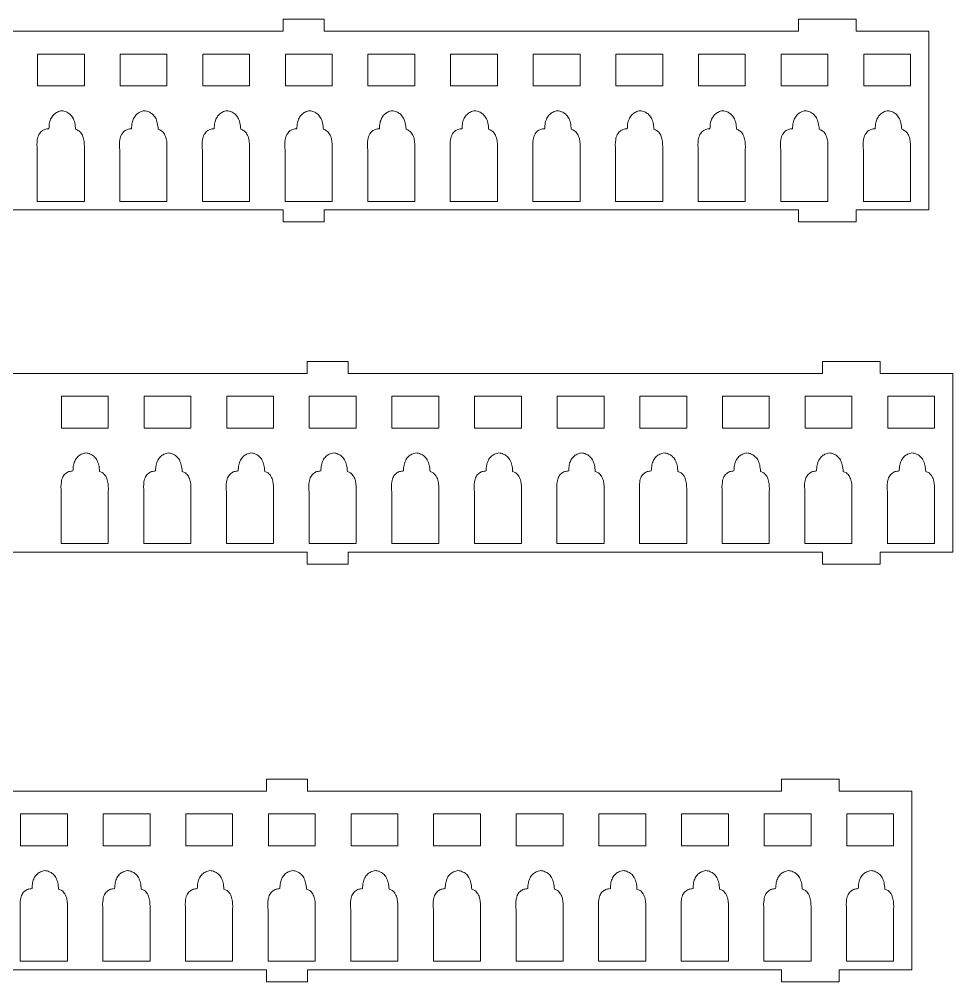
# Model space of a CAD drawing. Header units: millimetres. Extents: x -566 to 8079, y -1523 to 3979.
# Drawn here: x 7499.2 to 7734.2, y -1241.3 to -999.1 of the extents above; entities that cross this region are included whole.
import ezdxf
from ezdxf.lldxf.tags import DXFTag

# ---------------------------------------------------------------- set-up
doc = ezdxf.new("R2010")
doc.units = ezdxf.units.MM
tags = doc.linetypes.add('CENTER', pattern=[10.16, 6.35, -1.27, 1.27, -1.27]).pattern_tags.tags
tags[10:11] = [DXFTag(74, 4), DXFTag(75, 0), DXFTag(340, '0'), DXFTag(46, 1.0), DXFTag(50, 0.0), DXFTag(44, 0.0), DXFTag(45, 0.0)]
tags[8:9] = [DXFTag(74, 4), DXFTag(75, 0), DXFTag(340, '0'), DXFTag(46, 1.0), DXFTag(50, 0.0), DXFTag(44, 0.0), DXFTag(45, 0.0)]
tags[6:7] = [DXFTag(74, 4), DXFTag(75, 0), DXFTag(340, '0'), DXFTag(46, 1.0), DXFTag(50, 0.0), DXFTag(44, 0.0), DXFTag(45, 0.0)]
tags[4:5] = [DXFTag(74, 4), DXFTag(75, 0), DXFTag(340, '0'), DXFTag(46, 1.0), DXFTag(50, 0.0), DXFTag(44, 0.0), DXFTag(45, 0.0)]

# ---------------------------------------------------------------- blocks, each defined once
blk = doc.blocks.new('DWG10')
at = {"color": 7, "linetype": 'Continuous', "lineweight": 15}
for p, q in [((1487.34, 326.44), (1487.34, 323.44)), ((1487.34, 326.44), (1497.66, 326.44)), ((1497.66, 326.44), (1497.66, 323.44)), ((1617.03, 326.44), (1617.03, 323.44)), ((1617.03, 326.44), (1631.53, 326.44)), ((1631.53, 326.44), (1631.53, 323.44)), ((1352.63, 323.44), (1487.34, 323.44)), ((1497.66, 323.44), (1617.03, 323.44)), ((1631.53, 323.44), (1649.84, 323.44)), ((1649.84, 323.44), (1649.84, 278.44)), ((1425.46, 317.66), (1425.46, 309.66)), ((1437.26, 317.66), (1425.46, 317.66)), ((1437.26, 309.66), (1437.26, 317.66)), ((1458.06, 317.66), (1446.26, 317.66)), ((1446.26, 317.66), (1446.26, 309.66)), ((1458.06, 309.66), (1458.06, 317.66)), ((1467.06, 317.66), (1467.06, 309.66)), ((1478.86, 317.66), (1467.06, 317.66)), ((1478.86, 309.66), (1478.86, 317.66)), ((1487.86, 317.66), (1487.86, 309.66)), ((1499.66, 317.66), (1487.86, 317.66)), ((1499.66, 309.66), (1499.66, 317.66)), ((1520.46, 317.66), (1508.66, 317.66)), ((1508.66, 317.66), (1508.66, 309.66)), ((1520.46, 309.66), (1520.46, 317.66)), ((1529.46, 317.66), (1529.46, 309.66)), ((1541.26, 317.66), (1529.46, 317.66)), ((1541.26, 309.66), (1541.26, 317.66)), ((1550.26, 317.66), (1550.26, 309.66)), ((1562.06, 317.66), (1550.26, 317.66)), ((1562.06, 309.66), (1562.06, 317.66)), ((1571.06, 317.66), (1571.06, 309.66)), ((1582.86, 317.66), (1571.06, 317.66)), ((1582.86, 309.66), (1582.86, 317.66)), ((1591.86, 317.66), (1591.86, 309.66)), ((1603.66, 317.66), (1591.86, 317.66)), ((1603.66, 309.66), (1603.66, 317.66)), ((1612.66, 317.66), (1612.66, 309.66)), ((1624.46, 317.66), (1612.66, 317.66)), ((1624.46, 309.66), (1624.46, 317.66)), ((1633.46, 317.66), (1633.46, 309.66)), ((1645.26, 317.66), (1633.46, 317.66)), ((1645.26, 309.66), (1645.26, 317.66)), ((1425.46, 309.66), (1437.26, 309.66)), ((1446.26, 309.66), (1458.06, 309.66)), ((1467.06, 309.66), (1478.86, 309.66)), ((1487.86, 309.66), (1499.66, 309.66)), ((1508.66, 309.66), (1520.46, 309.66)), ((1529.46, 309.66), (1541.26, 309.66)), ((1550.26, 309.66), (1562.06, 309.66)), ((1571.06, 309.66), (1582.86, 309.66)), ((1591.86, 309.66), (1603.66, 309.66)), ((1612.66, 309.66), (1624.46, 309.66)), ((1633.46, 309.66), (1645.26, 309.66)), ((1425.39, 293.52), (1425.39, 280.6)), ((1437.26, 280.6), (1437.26, 293.67)), ((1446.19, 293.52), (1446.19, 280.6)), ((1458.06, 280.6), (1458.06, 293.67)), ((1466.99, 293.52), (1466.99, 280.6)), ((1478.86, 280.6), (1478.86, 293.67)), ((1487.79, 293.52), (1487.79, 280.6)), ((1499.66, 280.6), (1499.66, 293.67)), ((1508.59, 293.52), (1508.59, 280.6)), ((1520.46, 280.6), (1520.46, 293.67)), ((1529.39, 293.52), (1529.39, 280.6)), ((1541.26, 280.6), (1541.26, 293.67)), ((1550.19, 293.52), (1550.19, 280.6)), ((1562.06, 280.6), (1562.06, 293.67)), ((1570.99, 293.52), (1570.99, 280.6)), ((1582.86, 280.6), (1582.86, 293.67)), ((1591.79, 293.52), (1591.79, 280.6)), ((1603.66, 280.6), (1603.66, 293.67)), ((1612.59, 293.52), (1612.59, 280.6)), ((1624.46, 280.6), (1624.46, 293.67)), ((1633.39, 293.52), (1633.39, 280.6)), ((1645.26, 280.6), (1645.26, 293.67)), ((1425.39, 280.6), (1437.26, 280.6)), ((1446.19, 280.6), (1458.06, 280.6)), ((1466.99, 280.6), (1478.86, 280.6)), ((1487.79, 280.6), (1499.66, 280.6)), ((1508.59, 280.6), (1520.46, 280.6)), ((1529.39, 280.6), (1541.26, 280.6)), ((1550.19, 280.6), (1562.06, 280.6)), ((1570.99, 280.6), (1582.86, 280.6)), ((1591.79, 280.6), (1603.66, 280.6)), ((1612.59, 280.6), (1624.46, 280.6)), ((1633.39, 280.6), (1645.26, 280.6)), ((1352.63, 278.44), (1487.34, 278.44)), ((1487.34, 278.44), (1487.34, 275.44)), ((1497.66, 278.44), (1617.03, 278.44)), ((1497.66, 278.44), (1497.66, 275.44)), ((1617.03, 278.44), (1617.03, 275.44)), ((1631.53, 278.44), (1649.84, 278.44)), ((1631.53, 278.44), (1631.53, 275.44)), ((1497.66, 275.44), (1487.34, 275.44)), ((1631.53, 275.44), (1617.03, 275.44)), ((1493.39, 240.33), (1493.39, 237.33)), ((1493.39, 240.33), (1503.7, 240.33)), ((1503.7, 240.33), (1503.7, 237.33)), ((1623.07, 240.33), (1623.07, 237.33)), ((1623.07, 240.33), (1637.57, 240.33)), ((1637.57, 240.33), (1637.57, 237.33)), ((1358.67, 237.33), (1493.39, 237.33)), ((1503.7, 237.33), (1623.07, 237.33)), ((1637.57, 237.33), (1655.88, 237.33)), ((1655.88, 237.33), (1655.88, 192.33)), ((1431.5, 231.55), (1431.5, 223.55)), ((1443.3, 231.55), (1431.5, 231.55)), ((1443.3, 223.55), (1443.3, 231.55)), ((1464.1, 231.55), (1452.3, 231.55)), ((1452.3, 231.55), (1452.3, 223.55)), ((1464.1, 223.55), (1464.1, 231.55)), ((1473.1, 231.55), (1473.1, 223.55)), ((1484.9, 231.55), (1473.1, 231.55)), ((1484.9, 223.55), (1484.9, 231.55)), ((1493.9, 231.55), (1493.9, 223.55)), ((1505.7, 231.55), (1493.9, 231.55)), ((1505.7, 223.55), (1505.7, 231.55)), ((1526.5, 231.55), (1514.7, 231.55)), ((1514.7, 231.55), (1514.7, 223.55)), ((1526.5, 223.55), (1526.5, 231.55)), ((1535.5, 231.55), (1535.5, 223.55)), ((1547.3, 231.55), (1535.5, 231.55)), ((1547.3, 223.55), (1547.3, 231.55)), ((1556.3, 231.55), (1556.3, 223.55)), ((1568.1, 231.55), (1556.3, 231.55)), ((1568.1, 223.55), (1568.1, 231.55)), ((1577.1, 231.55), (1577.1, 223.55)), ((1588.9, 231.55), (1577.1, 231.55)), ((1588.9, 223.55), (1588.9, 231.55)), ((1597.9, 231.55), (1597.9, 223.55)), ((1609.7, 231.55), (1597.9, 231.55)), ((1609.7, 223.55), (1609.7, 231.55)), ((1618.7, 231.55), (1618.7, 223.55)), ((1630.5, 231.55), (1618.7, 231.55)), ((1630.5, 223.55), (1630.5, 231.55)), ((1639.5, 231.55), (1639.5, 223.55)), ((1651.3, 231.55), (1639.5, 231.55)), ((1651.3, 223.55), (1651.3, 231.55)), ((1431.5, 223.55), (1443.3, 223.55)), ((1452.3, 223.55), (1464.1, 223.55)), ((1473.1, 223.55), (1484.9, 223.55)), ((1493.9, 223.55), (1505.7, 223.55)), ((1514.7, 223.55), (1526.5, 223.55)), ((1535.5, 223.55), (1547.3, 223.55)), ((1556.3, 223.55), (1568.1, 223.55)), ((1577.1, 223.55), (1588.9, 223.55)), ((1597.9, 223.55), (1609.7, 223.55)), ((1618.7, 223.55), (1630.5, 223.55)), ((1639.5, 223.55), (1651.3, 223.55)), ((1431.44, 207.41), (1431.44, 194.49)), ((1443.3, 194.49), (1443.3, 207.57)), ((1452.24, 207.41), (1452.24, 194.49)), ((1464.1, 194.49), (1464.1, 207.57)), ((1473.04, 207.41), (1473.04, 194.49)), ((1484.9, 194.49), (1484.9, 207.57)), ((1493.84, 207.41), (1493.84, 194.49)), ((1505.7, 194.49), (1505.7, 207.57)), ((1514.64, 207.41), (1514.64, 194.49)), ((1526.5, 194.49), (1526.5, 207.57)), ((1535.44, 207.41), (1535.44, 194.49)), ((1547.3, 194.49), (1547.3, 207.57)), ((1556.24, 207.41), (1556.24, 194.49)), ((1568.1, 194.49), (1568.1, 207.57)), ((1577.04, 207.41), (1577.04, 194.49)), ((1588.9, 194.49), (1588.9, 207.57)), ((1597.84, 207.41), (1597.84, 194.49)), ((1609.7, 194.49), (1609.7, 207.57)), ((1618.64, 207.41), (1618.64, 194.49)), ((1630.5, 194.49), (1630.5, 207.57)), ((1639.44, 207.41), (1639.44, 194.49)), ((1651.3, 194.49), (1651.3, 207.57)), ((1431.44, 194.49), (1443.3, 194.49)), ((1452.24, 194.49), (1464.1, 194.49)), ((1473.04, 194.49), (1484.9, 194.49)), ((1493.84, 194.49), (1505.7, 194.49)), ((1514.64, 194.49), (1526.5, 194.49)), ((1535.44, 194.49), (1547.3, 194.49)), ((1556.24, 194.49), (1568.1, 194.49)), ((1577.04, 194.49), (1588.9, 194.49)), ((1597.84, 194.49), (1609.7, 194.49)), ((1618.64, 194.49), (1630.5, 194.49)), ((1639.44, 194.49), (1651.3, 194.49)), ((1358.67, 192.33), (1493.39, 192.33)), ((1493.39, 192.33), (1493.39, 189.33)), ((1503.7, 192.33), (1623.07, 192.33)), ((1503.7, 192.33), (1503.7, 189.33)), ((1623.07, 192.33), (1623.07, 189.33)), ((1637.57, 192.33), (1655.88, 192.33)), ((1637.57, 192.33), (1637.57, 189.33)), ((1503.7, 189.33), (1493.39, 189.33)), ((1637.57, 189.33), (1623.07, 189.33)), ((1483.08, 135.23), (1483.08, 132.23)), ((1483.08, 135.23), (1493.4, 135.23)), ((1493.4, 135.23), (1493.4, 132.23)), ((1612.77, 135.23), (1612.77, 132.23)), ((1612.77, 135.23), (1627.27, 135.23)), ((1627.27, 135.23), (1627.27, 132.23)), ((1348.37, 132.23), (1483.08, 132.23)), ((1493.4, 132.23), (1612.77, 132.23)), ((1627.27, 132.23), (1645.58, 132.23)), ((1645.58, 132.23), (1645.58, 87.23)), ((1421.2, 126.45), (1421.2, 118.45)), ((1433, 126.45), (1421.2, 126.45)), ((1433, 118.45), (1433, 126.45)), ((1453.8, 126.45), (1442, 126.45)), ((1442, 126.45), (1442, 118.45)), ((1453.8, 118.45), (1453.8, 126.45)), ((1462.8, 126.45), (1462.8, 118.45)), ((1474.6, 126.45), (1462.8, 126.45)), ((1474.6, 118.45), (1474.6, 126.45)), ((1483.6, 126.45), (1483.6, 118.45)), ((1495.4, 126.45), (1483.6, 126.45)), ((1495.4, 118.45), (1495.4, 126.45)), ((1516.2, 126.45), (1504.4, 126.45)), ((1504.4, 126.45), (1504.4, 118.45)), ((1516.2, 118.45), (1516.2, 126.45)), ((1525.2, 126.45), (1525.2, 118.45)), ((1537, 126.45), (1525.2, 126.45)), ((1537, 118.45), (1537, 126.45)), ((1546, 126.45), (1546, 118.45)), ((1557.8, 126.45), (1546, 126.45)), ((1557.8, 118.45), (1557.8, 126.45)), ((1566.8, 126.45), (1566.8, 118.45)), ((1578.6, 126.45), (1566.8, 126.45)), ((1578.6, 118.45), (1578.6, 126.45)), ((1587.6, 126.45), (1587.6, 118.45)), ((1599.4, 126.45), (1587.6, 126.45)), ((1599.4, 118.45), (1599.4, 126.45)), ((1608.4, 126.45), (1608.4, 118.45)), ((1620.2, 126.45), (1608.4, 126.45)), ((1620.2, 118.45), (1620.2, 126.45)), ((1629.2, 126.45), (1629.2, 118.45)), ((1641, 126.45), (1629.2, 126.45)), ((1641, 118.45), (1641, 126.45)), ((1421.2, 118.45), (1433, 118.45)), ((1442, 118.45), (1453.8, 118.45)), ((1462.8, 118.45), (1474.6, 118.45)), ((1483.6, 118.45), (1495.4, 118.45)), ((1504.4, 118.45), (1516.2, 118.45)), ((1525.2, 118.45), (1537, 118.45)), ((1546, 118.45), (1557.8, 118.45)), ((1566.8, 118.45), (1578.6, 118.45)), ((1587.6, 118.45), (1599.4, 118.45)), ((1608.4, 118.45), (1620.2, 118.45)), ((1629.2, 118.45), (1641, 118.45)), ((1421.13, 102.31), (1421.13, 89.39)), ((1433, 89.39), (1433, 102.47)), ((1441.93, 102.31), (1441.93, 89.39)), ((1453.8, 89.39), (1453.8, 102.47)), ((1462.73, 102.31), (1462.73, 89.39)), ((1474.6, 89.39), (1474.6, 102.47)), ((1483.53, 102.31), (1483.53, 89.39)), ((1495.4, 89.39), (1495.4, 102.47)), ((1504.33, 102.31), (1504.33, 89.39)), ((1516.2, 89.39), (1516.2, 102.47)), ((1525.13, 102.31), (1525.13, 89.39)), ((1537, 89.39), (1537, 102.47)), ((1545.93, 102.31), (1545.93, 89.39)), ((1557.8, 89.39), (1557.8, 102.47)), ((1566.73, 102.31), (1566.73, 89.39)), ((1578.6, 89.39), (1578.6, 102.47)), ((1587.53, 102.31), (1587.53, 89.39)), ((1599.4, 89.39), (1599.4, 102.47)), ((1608.33, 102.31), (1608.33, 89.39)), ((1620.2, 89.39), (1620.2, 102.47)), ((1629.13, 102.31), (1629.13, 89.39)), ((1641, 89.39), (1641, 102.47)), ((1348.37, 87.23), (1483.08, 87.23)), ((1421.13, 89.39), (1433, 89.39)), ((1441.93, 89.39), (1453.8, 89.39)), ((1462.73, 89.39), (1474.6, 89.39)), ((1483.08, 87.23), (1483.08, 84.23)), ((1483.53, 89.39), (1495.4, 89.39)), ((1493.4, 87.23), (1612.77, 87.23)), ((1493.4, 87.23), (1493.4, 84.23)), ((1504.33, 89.39), (1516.2, 89.39)), ((1525.13, 89.39), (1537, 89.39)), ((1545.93, 89.39), (1557.8, 89.39)), ((1566.73, 89.39), (1578.6, 89.39)), ((1587.53, 89.39), (1599.4, 89.39)), ((1608.33, 89.39), (1620.2, 89.39)), ((1612.77, 87.23), (1612.77, 84.23)), ((1627.27, 87.23), (1645.58, 87.23)), ((1627.27, 87.23), (1627.27, 84.23)), ((1629.13, 89.39), (1641, 89.39)), ((1493.4, 84.23), (1483.08, 84.23)), ((1627.27, 84.23), (1612.77, 84.23))]:
    blk.add_line(p, q, dxfattribs=at)
for points, knots in [([(1431.56, 303.43), (1431.19, 303.34), (1430.47, 303.15), (1429.54, 302.5), (1428.84, 301.56), (1428.42, 300.31), (1428.38, 299.39), (1428.35, 298.89)], [0, 0, 0, 0, 0.188338, 0.360624, 0.548238, 0.756253, 1, 1, 1, 1]), ([(1435.04, 298.75), (1435, 299.3), (1434.92, 300.3), (1434.43, 301.64), (1433.65, 302.61), (1432.66, 303.21), (1431.94, 303.36), (1431.56, 303.43)], [0, 0, 0, 0, 0.253755, 0.467296, 0.657576, 0.821168, 1, 1, 1, 1]), ([(1452.36, 303.43), (1451.99, 303.34), (1451.27, 303.15), (1450.34, 302.5), (1449.64, 301.56), (1449.22, 300.31), (1449.18, 299.39), (1449.15, 298.89)], [0, 0, 0, 0, 0.188336, 0.360622, 0.548237, 0.756253, 1, 1, 1, 1]), ([(1455.84, 298.75), (1455.8, 299.3), (1455.72, 300.3), (1455.23, 301.64), (1454.45, 302.61), (1453.46, 303.21), (1452.74, 303.36), (1452.36, 303.43)], [0, 0, 0, 0, 0.253755, 0.467295, 0.657576, 0.821166, 1, 1, 1, 1]), ([(1473.16, 303.43), (1472.79, 303.34), (1472.07, 303.15), (1471.14, 302.5), (1470.44, 301.56), (1470.02, 300.31), (1469.98, 299.39), (1469.95, 298.89)], [0, 0, 0, 0, 0.188336, 0.360622, 0.548237, 0.756253, 1, 1, 1, 1]), ([(1476.64, 298.75), (1476.6, 299.3), (1476.52, 300.3), (1476.03, 301.64), (1475.25, 302.61), (1474.26, 303.21), (1473.54, 303.36), (1473.16, 303.43)], [0, 0, 0, 0, 0.253754, 0.467294, 0.657574, 0.821166, 1, 1, 1, 1]), ([(1493.96, 303.43), (1493.59, 303.34), (1492.87, 303.15), (1491.94, 302.5), (1491.24, 301.56), (1490.82, 300.31), (1490.78, 299.39), (1490.75, 298.89)], [0, 0, 0, 0, 0.188336, 0.360623, 0.548237, 0.756253, 1, 1, 1, 1]), ([(1497.44, 298.75), (1497.4, 299.3), (1497.32, 300.3), (1496.83, 301.64), (1496.05, 302.61), (1495.06, 303.21), (1494.34, 303.36), (1493.96, 303.43)], [0, 0, 0, 0, 0.253755, 0.467295, 0.657576, 0.821166, 1, 1, 1, 1]), ([(1514.76, 303.43), (1514.39, 303.34), (1513.67, 303.15), (1512.74, 302.5), (1512.04, 301.56), (1511.62, 300.31), (1511.58, 299.39), (1511.55, 298.89)], [0, 0, 0, 0, 0.188336, 0.360622, 0.548237, 0.756253, 1, 1, 1, 1]), ([(1518.24, 298.75), (1518.2, 299.3), (1518.12, 300.3), (1517.63, 301.64), (1516.85, 302.61), (1515.86, 303.21), (1515.14, 303.36), (1514.76, 303.43)], [0, 0, 0, 0, 0.253754, 0.467294, 0.657576, 0.821166, 1, 1, 1, 1]), ([(1535.56, 303.43), (1535.19, 303.34), (1534.47, 303.15), (1533.54, 302.5), (1532.84, 301.56), (1532.42, 300.31), (1532.38, 299.39), (1532.35, 298.89)], [0, 0, 0, 0, 0.188336, 0.360624, 0.548237, 0.756253, 1, 1, 1, 1]), ([(1539.04, 298.75), (1539, 299.3), (1538.92, 300.3), (1538.43, 301.64), (1537.65, 302.61), (1536.66, 303.21), (1535.94, 303.36), (1535.56, 303.43)], [0, 0, 0, 0, 0.253755, 0.467296, 0.657575, 0.821168, 1, 1, 1, 1]), ([(1556.36, 303.43), (1555.99, 303.34), (1555.27, 303.15), (1554.34, 302.5), (1553.64, 301.56), (1553.22, 300.31), (1553.18, 299.39), (1553.15, 298.89)], [0, 0, 0, 0, 0.188336, 0.360624, 0.548237, 0.756253, 1, 1, 1, 1]), ([(1559.84, 298.75), (1559.8, 299.3), (1559.72, 300.3), (1559.23, 301.64), (1558.45, 302.61), (1557.46, 303.21), (1556.74, 303.36), (1556.36, 303.43)], [0, 0, 0, 0, 0.253754, 0.4672948, 0.6575763, 0.8211683, 1, 1, 1, 1]), ([(1577.16, 303.43), (1576.79, 303.34), (1576.07, 303.15), (1575.14, 302.5), (1574.44, 301.56), (1574.02, 300.31), (1573.98, 299.39), (1573.95, 298.89)], [0, 0, 0, 0, 0.188336, 0.360624, 0.548237, 0.756253, 1, 1, 1, 1]), ([(1580.64, 298.75), (1580.6, 299.3), (1580.52, 300.3), (1580.03, 301.64), (1579.25, 302.61), (1578.26, 303.21), (1577.54, 303.36), (1577.16, 303.43)], [0, 0, 0, 0, 0.253754, 0.467295, 0.657576, 0.821164, 1, 1, 1, 1]), ([(1597.96, 303.43), (1597.59, 303.34), (1596.87, 303.15), (1595.94, 302.5), (1595.24, 301.56), (1594.82, 300.31), (1594.78, 299.39), (1594.75, 298.89)], [0, 0, 0, 0, 0.188336, 0.36062, 0.548237, 0.756252, 1, 1, 1, 1]), ([(1601.44, 298.75), (1601.4, 299.3), (1601.32, 300.3), (1600.83, 301.64), (1600.05, 302.61), (1599.06, 303.21), (1598.34, 303.36), (1597.96, 303.43)], [0, 0, 0, 0, 0.253754, 0.467295, 0.657576, 0.821164, 1, 1, 1, 1]), ([(1618.76, 303.43), (1618.39, 303.34), (1617.67, 303.15), (1616.74, 302.5), (1616.04, 301.56), (1615.62, 300.31), (1615.58, 299.39), (1615.55, 298.89)], [0, 0, 0, 0, 0.188336, 0.36062, 0.548237, 0.756252, 1, 1, 1, 1]), ([(1622.24, 298.75), (1622.2, 299.3), (1622.12, 300.3), (1621.63, 301.64), (1620.85, 302.61), (1619.86, 303.21), (1619.14, 303.36), (1618.76, 303.43)], [0, 0, 0, 0, 0.253754, 0.467294, 0.657572, 0.821164, 1, 1, 1, 1]), ([(1639.56, 303.43), (1639.19, 303.34), (1638.47, 303.15), (1637.54, 302.5), (1636.84, 301.56), (1636.42, 300.31), (1636.38, 299.39), (1636.35, 298.89)], [0, 0, 0, 0, 0.1883355, 0.3606232, 0.5482387, 0.7562534, 1, 1, 1, 1]), ([(1643.04, 298.75), (1643, 299.3), (1642.92, 300.3), (1642.43, 301.64), (1641.65, 302.61), (1640.66, 303.21), (1639.94, 303.36), (1639.56, 303.43)], [0, 0, 0, 0, 0.253755, 0.467296, 0.657575, 0.821168, 1, 1, 1, 1]), ([(1428.35, 298.89), (1428.01, 298.85), (1427.36, 298.78), (1426.43, 298.28), (1425.73, 297.38), (1425.25, 295.73), (1425.34, 294.4), (1425.39, 293.52)], [0, 0, 0, 0, 0.146796, 0.277883, 0.43724, 0.623408, 1, 1, 1, 1]), ([(1437.26, 293.67), (1437.27, 294.57), (1437.28, 295.9), (1436.7, 297.51), (1435.96, 298.4), (1435.32, 298.64), (1435.04, 298.75)], [0, 0, 0, 0, 0.4432219, 0.6614219, 0.8481909, 1, 1, 1, 1]), ([(1449.15, 298.89), (1448.81, 298.85), (1448.16, 298.78), (1447.23, 298.28), (1446.53, 297.38), (1446.05, 295.73), (1446.14, 294.4), (1446.19, 293.52)], [0, 0, 0, 0, 0.146796, 0.277885, 0.43724, 0.623408, 1, 1, 1, 1]), ([(1458.06, 293.67), (1458.07, 294.57), (1458.08, 295.9), (1457.5, 297.51), (1456.76, 298.4), (1456.12, 298.64), (1455.84, 298.75)], [0, 0, 0, 0, 0.443221, 0.66142, 0.848189, 1, 1, 1, 1]), ([(1469.95, 298.89), (1469.61, 298.85), (1468.96, 298.78), (1468.03, 298.28), (1467.33, 297.38), (1466.85, 295.73), (1466.94, 294.4), (1466.99, 293.52)], [0, 0, 0, 0, 0.146796, 0.277885, 0.43724, 0.623408, 1, 1, 1, 1]), ([(1478.86, 293.67), (1478.87, 294.57), (1478.88, 295.9), (1478.3, 297.51), (1477.56, 298.4), (1476.92, 298.64), (1476.64, 298.75)], [0, 0, 0, 0, 0.4432209, 0.6614204, 0.848189, 1, 1, 1, 1]), ([(1490.75, 298.89), (1490.41, 298.85), (1489.76, 298.78), (1488.83, 298.28), (1488.13, 297.38), (1487.65, 295.73), (1487.74, 294.4), (1487.79, 293.52)], [0, 0, 0, 0, 0.146794, 0.277883, 0.437239, 0.623408, 1, 1, 1, 1]), ([(1499.66, 293.67), (1499.67, 294.57), (1499.68, 295.9), (1499.1, 297.51), (1498.36, 298.4), (1497.72, 298.64), (1497.44, 298.75)], [0, 0, 0, 0, 0.443221, 0.66142, 0.848189, 1, 1, 1, 1]), ([(1511.55, 298.89), (1511.21, 298.85), (1510.56, 298.78), (1509.63, 298.28), (1508.93, 297.38), (1508.45, 295.73), (1508.54, 294.4), (1508.59, 293.52)], [0, 0, 0, 0, 0.146796, 0.277885, 0.43724, 0.623408, 1, 1, 1, 1]), ([(1520.46, 293.67), (1520.47, 294.57), (1520.48, 295.9), (1519.9, 297.51), (1519.16, 298.4), (1518.52, 298.64), (1518.24, 298.75)], [0, 0, 0, 0, 0.443221, 0.66142, 0.848189, 1, 1, 1, 1]), ([(1532.35, 298.89), (1532.01, 298.85), (1531.36, 298.78), (1530.43, 298.28), (1529.73, 297.38), (1529.25, 295.73), (1529.34, 294.4), (1529.39, 293.52)], [0, 0, 0, 0, 0.146796, 0.277885, 0.437241, 0.623409, 1, 1, 1, 1]), ([(1541.26, 293.67), (1541.27, 294.57), (1541.28, 295.9), (1540.7, 297.51), (1539.96, 298.4), (1539.32, 298.64), (1539.04, 298.75)], [0, 0, 0, 0, 0.4432218, 0.6614215, 0.8481888, 1, 1, 1, 1]), ([(1553.15, 298.89), (1552.81, 298.85), (1552.16, 298.78), (1551.23, 298.28), (1550.53, 297.38), (1550.05, 295.73), (1550.14, 294.4), (1550.19, 293.52)], [0, 0, 0, 0, 0.146796, 0.277885, 0.437241, 0.623409, 1, 1, 1, 1]), ([(1562.06, 293.67), (1562.07, 294.57), (1562.08, 295.9), (1561.5, 297.51), (1560.76, 298.4), (1560.12, 298.64), (1559.84, 298.75)], [0, 0, 0, 0, 0.4432218, 0.6614215, 0.8481888, 1, 1, 1, 1]), ([(1573.95, 298.89), (1573.61, 298.85), (1572.96, 298.78), (1572.03, 298.28), (1571.33, 297.38), (1570.85, 295.73), (1570.94, 294.4), (1570.99, 293.52)], [0, 0, 0, 0, 0.146796, 0.277885, 0.437241, 0.623409, 1, 1, 1, 1]), ([(1582.86, 293.67), (1582.87, 294.57), (1582.88, 295.9), (1582.3, 297.51), (1581.56, 298.4), (1580.92, 298.64), (1580.64, 298.75)], [0, 0, 0, 0, 0.443221, 0.661419, 0.848189, 1, 1, 1, 1]), ([(1594.75, 298.89), (1594.41, 298.85), (1593.76, 298.78), (1592.83, 298.28), (1592.13, 297.38), (1591.65, 295.73), (1591.74, 294.4), (1591.79, 293.52)], [0, 0, 0, 0, 0.146796, 0.277886, 0.437239, 0.623408, 1, 1, 1, 1]), ([(1603.66, 293.67), (1603.67, 294.57), (1603.68, 295.9), (1603.1, 297.51), (1602.36, 298.4), (1601.72, 298.64), (1601.44, 298.75)], [0, 0, 0, 0, 0.443221, 0.661419, 0.848189, 1, 1, 1, 1]), ([(1615.55, 298.89), (1615.21, 298.85), (1614.56, 298.78), (1613.63, 298.28), (1612.93, 297.38), (1612.45, 295.73), (1612.54, 294.4), (1612.59, 293.52)], [0, 0, 0, 0, 0.146796, 0.277886, 0.437239, 0.623408, 1, 1, 1, 1]), ([(1624.46, 293.67), (1624.47, 294.57), (1624.48, 295.9), (1623.9, 297.51), (1623.16, 298.4), (1622.52, 298.64), (1622.24, 298.75)], [0, 0, 0, 0, 0.44322, 0.661419, 0.848189, 1, 1, 1, 1]), ([(1636.35, 298.89), (1636.01, 298.85), (1635.36, 298.78), (1634.43, 298.28), (1633.73, 297.38), (1633.25, 295.73), (1633.34, 294.4), (1633.39, 293.52)], [0, 0, 0, 0, 0.146796, 0.277885, 0.437241, 0.623409, 1, 1, 1, 1]), ([(1645.26, 293.67), (1645.27, 294.57), (1645.28, 295.9), (1644.7, 297.51), (1643.96, 298.4), (1643.32, 298.64), (1643.04, 298.75)], [0, 0, 0, 0, 0.4432218, 0.6614215, 0.8481888, 1, 1, 1, 1]), ([(1437.6, 217.33), (1437.23, 217.23), (1436.52, 217.04), (1435.58, 216.4), (1434.89, 215.45), (1434.47, 214.2), (1434.42, 213.28), (1434.39, 212.78)], [0, 0, 0, 0, 0.188338, 0.360624, 0.548238, 0.756253, 1, 1, 1, 1]), ([(1441.08, 212.65), (1441.04, 213.19), (1440.96, 214.19), (1440.47, 215.53), (1439.7, 216.5), (1438.7, 217.1), (1437.98, 217.25), (1437.6, 217.33)], [0, 0, 0, 0, 0.253755, 0.467296, 0.657576, 0.821168, 1, 1, 1, 1]), ([(1458.4, 217.33), (1458.03, 217.23), (1457.32, 217.04), (1456.38, 216.4), (1455.69, 215.45), (1455.27, 214.2), (1455.22, 213.28), (1455.19, 212.78)], [0, 0, 0, 0, 0.188336, 0.360622, 0.548237, 0.756253, 1, 1, 1, 1]), ([(1461.88, 212.65), (1461.84, 213.19), (1461.76, 214.19), (1461.27, 215.53), (1460.5, 216.5), (1459.5, 217.1), (1458.78, 217.25), (1458.4, 217.33)], [0, 0, 0, 0, 0.253755, 0.467295, 0.657576, 0.821166, 1, 1, 1, 1]), ([(1479.2, 217.33), (1478.83, 217.23), (1478.12, 217.04), (1477.18, 216.4), (1476.49, 215.45), (1476.07, 214.2), (1476.02, 213.28), (1475.99, 212.78)], [0, 0, 0, 0, 0.188336, 0.360622, 0.548237, 0.756253, 1, 1, 1, 1]), ([(1482.68, 212.65), (1482.64, 213.19), (1482.56, 214.19), (1482.07, 215.53), (1481.3, 216.5), (1480.3, 217.1), (1479.58, 217.25), (1479.2, 217.33)], [0, 0, 0, 0, 0.253754, 0.467294, 0.657574, 0.821166, 1, 1, 1, 1]), ([(1500, 217.33), (1499.63, 217.23), (1498.92, 217.04), (1497.98, 216.4), (1497.29, 215.45), (1496.87, 214.2), (1496.82, 213.28), (1496.79, 212.78)], [0, 0, 0, 0, 0.188336, 0.360623, 0.548237, 0.756253, 1, 1, 1, 1]), ([(1503.48, 212.65), (1503.44, 213.19), (1503.36, 214.19), (1502.87, 215.53), (1502.1, 216.5), (1501.1, 217.1), (1500.38, 217.25), (1500, 217.33)], [0, 0, 0, 0, 0.253755, 0.467295, 0.657576, 0.821166, 1, 1, 1, 1]), ([(1520.8, 217.33), (1520.43, 217.23), (1519.72, 217.04), (1518.78, 216.4), (1518.09, 215.45), (1517.67, 214.2), (1517.62, 213.28), (1517.59, 212.78)], [0, 0, 0, 0, 0.188336, 0.360622, 0.548237, 0.756253, 1, 1, 1, 1]), ([(1524.28, 212.65), (1524.24, 213.19), (1524.16, 214.19), (1523.67, 215.53), (1522.9, 216.5), (1521.9, 217.1), (1521.18, 217.25), (1520.8, 217.33)], [0, 0, 0, 0, 0.253754, 0.467294, 0.657576, 0.821166, 1, 1, 1, 1]), ([(1541.6, 217.33), (1541.23, 217.23), (1540.52, 217.04), (1539.58, 216.4), (1538.89, 215.45), (1538.47, 214.2), (1538.42, 213.28), (1538.39, 212.78)], [0, 0, 0, 0, 0.188336, 0.360624, 0.548237, 0.756253, 1, 1, 1, 1]), ([(1545.08, 212.65), (1545.04, 213.19), (1544.96, 214.19), (1544.47, 215.53), (1543.7, 216.5), (1542.7, 217.1), (1541.98, 217.25), (1541.6, 217.33)], [0, 0, 0, 0, 0.253755, 0.467296, 0.657575, 0.821168, 1, 1, 1, 1]), ([(1562.4, 217.33), (1562.03, 217.23), (1561.32, 217.04), (1560.38, 216.4), (1559.69, 215.45), (1559.27, 214.2), (1559.22, 213.28), (1559.19, 212.78)], [0, 0, 0, 0, 0.188336, 0.360624, 0.548237, 0.756253, 1, 1, 1, 1]), ([(1565.88, 212.65), (1565.84, 213.19), (1565.76, 214.19), (1565.27, 215.53), (1564.5, 216.5), (1563.5, 217.1), (1562.78, 217.25), (1562.4, 217.33)], [0, 0, 0, 0, 0.253754, 0.4672948, 0.6575763, 0.8211683, 1, 1, 1, 1]), ([(1583.2, 217.33), (1582.83, 217.23), (1582.12, 217.04), (1581.18, 216.4), (1580.49, 215.45), (1580.07, 214.2), (1580.02, 213.28), (1579.99, 212.78)], [0, 0, 0, 0, 0.188336, 0.360624, 0.548237, 0.756253, 1, 1, 1, 1]), ([(1586.68, 212.65), (1586.64, 213.19), (1586.56, 214.19), (1586.07, 215.53), (1585.3, 216.5), (1584.3, 217.1), (1583.58, 217.25), (1583.2, 217.33)], [0, 0, 0, 0, 0.253754, 0.467295, 0.657576, 0.821164, 1, 1, 1, 1]), ([(1604, 217.33), (1603.63, 217.23), (1602.92, 217.04), (1601.98, 216.4), (1601.29, 215.45), (1600.87, 214.2), (1600.82, 213.28), (1600.79, 212.78)], [0, 0, 0, 0, 0.188336, 0.36062, 0.548237, 0.756252, 1, 1, 1, 1]), ([(1607.48, 212.65), (1607.44, 213.19), (1607.36, 214.19), (1606.87, 215.53), (1606.1, 216.5), (1605.1, 217.1), (1604.38, 217.25), (1604, 217.33)], [0, 0, 0, 0, 0.253754, 0.467295, 0.657576, 0.821164, 1, 1, 1, 1]), ([(1624.8, 217.33), (1624.43, 217.23), (1623.72, 217.04), (1622.78, 216.4), (1622.09, 215.45), (1621.67, 214.2), (1621.62, 213.28), (1621.59, 212.78)], [0, 0, 0, 0, 0.188336, 0.36062, 0.548237, 0.756252, 1, 1, 1, 1]), ([(1628.28, 212.65), (1628.24, 213.19), (1628.16, 214.19), (1627.67, 215.53), (1626.9, 216.5), (1625.9, 217.1), (1625.18, 217.25), (1624.8, 217.33)], [0, 0, 0, 0, 0.253754, 0.467294, 0.657572, 0.821164, 1, 1, 1, 1]), ([(1645.6, 217.33), (1645.23, 217.23), (1644.52, 217.04), (1643.58, 216.4), (1642.89, 215.45), (1642.47, 214.2), (1642.42, 213.28), (1642.39, 212.78)], [0, 0, 0, 0, 0.1883355, 0.3606232, 0.5482387, 0.7562534, 1, 1, 1, 1]), ([(1649.08, 212.65), (1649.04, 213.19), (1648.96, 214.19), (1648.47, 215.53), (1647.7, 216.5), (1646.7, 217.1), (1645.98, 217.25), (1645.6, 217.33)], [0, 0, 0, 0, 0.253755, 0.467296, 0.657575, 0.821168, 1, 1, 1, 1]), ([(1434.39, 212.78), (1434.05, 212.74), (1433.4, 212.67), (1432.48, 212.17), (1431.77, 211.27), (1431.3, 209.62), (1431.38, 208.3), (1431.44, 207.41)], [0, 0, 0, 0, 0.146796, 0.277883, 0.43724, 0.623408, 1, 1, 1, 1]), ([(1443.3, 207.57), (1443.31, 208.46), (1443.32, 209.79), (1442.75, 211.4), (1442, 212.29), (1441.37, 212.53), (1441.08, 212.65)], [0, 0, 0, 0, 0.4432219, 0.6614219, 0.8481909, 1, 1, 1, 1]), ([(1455.19, 212.78), (1454.85, 212.74), (1454.2, 212.67), (1453.28, 212.17), (1452.57, 211.27), (1452.1, 209.62), (1452.18, 208.3), (1452.24, 207.41)], [0, 0, 0, 0, 0.146796, 0.277885, 0.43724, 0.623408, 1, 1, 1, 1]), ([(1464.1, 207.57), (1464.11, 208.46), (1464.12, 209.79), (1463.55, 211.4), (1462.8, 212.29), (1462.17, 212.53), (1461.88, 212.65)], [0, 0, 0, 0, 0.443221, 0.66142, 0.848189, 1, 1, 1, 1]), ([(1475.99, 212.78), (1475.65, 212.74), (1475, 212.67), (1474.08, 212.17), (1473.37, 211.27), (1472.9, 209.62), (1472.98, 208.3), (1473.04, 207.41)], [0, 0, 0, 0, 0.146796, 0.277885, 0.43724, 0.623408, 1, 1, 1, 1]), ([(1484.9, 207.57), (1484.91, 208.46), (1484.92, 209.79), (1484.35, 211.4), (1483.6, 212.29), (1482.97, 212.53), (1482.68, 212.65)], [0, 0, 0, 0, 0.4432209, 0.6614204, 0.848189, 1, 1, 1, 1]), ([(1496.79, 212.78), (1496.45, 212.74), (1495.8, 212.67), (1494.88, 212.17), (1494.17, 211.27), (1493.7, 209.62), (1493.78, 208.3), (1493.84, 207.41)], [0, 0, 0, 0, 0.146794, 0.277883, 0.437239, 0.623408, 1, 1, 1, 1]), ([(1505.7, 207.57), (1505.71, 208.46), (1505.72, 209.79), (1505.15, 211.4), (1504.4, 212.29), (1503.77, 212.53), (1503.48, 212.65)], [0, 0, 0, 0, 0.443221, 0.66142, 0.848189, 1, 1, 1, 1]), ([(1517.59, 212.78), (1517.25, 212.74), (1516.6, 212.67), (1515.68, 212.17), (1514.97, 211.27), (1514.5, 209.62), (1514.58, 208.3), (1514.64, 207.41)], [0, 0, 0, 0, 0.146796, 0.277885, 0.43724, 0.623408, 1, 1, 1, 1]), ([(1526.5, 207.57), (1526.51, 208.46), (1526.52, 209.79), (1525.95, 211.4), (1525.2, 212.29), (1524.57, 212.53), (1524.28, 212.65)], [0, 0, 0, 0, 0.443221, 0.66142, 0.848189, 1, 1, 1, 1]), ([(1538.39, 212.78), (1538.05, 212.74), (1537.4, 212.67), (1536.48, 212.17), (1535.77, 211.27), (1535.3, 209.62), (1535.38, 208.3), (1535.44, 207.41)], [0, 0, 0, 0, 0.146796, 0.277885, 0.437241, 0.623409, 1, 1, 1, 1]), ([(1547.3, 207.57), (1547.31, 208.46), (1547.32, 209.79), (1546.75, 211.4), (1546, 212.29), (1545.37, 212.53), (1545.08, 212.65)], [0, 0, 0, 0, 0.4432218, 0.6614215, 0.8481888, 1, 1, 1, 1]), ([(1559.19, 212.78), (1558.85, 212.74), (1558.2, 212.67), (1557.28, 212.17), (1556.57, 211.27), (1556.1, 209.62), (1556.18, 208.3), (1556.24, 207.41)], [0, 0, 0, 0, 0.146796, 0.277885, 0.437241, 0.623409, 1, 1, 1, 1]), ([(1568.1, 207.57), (1568.11, 208.46), (1568.12, 209.79), (1567.55, 211.4), (1566.8, 212.29), (1566.17, 212.53), (1565.88, 212.65)], [0, 0, 0, 0, 0.4432218, 0.6614215, 0.8481888, 1, 1, 1, 1]), ([(1579.99, 212.78), (1579.65, 212.74), (1579, 212.67), (1578.08, 212.17), (1577.37, 211.27), (1576.9, 209.62), (1576.98, 208.3), (1577.04, 207.41)], [0, 0, 0, 0, 0.146796, 0.277885, 0.437241, 0.623409, 1, 1, 1, 1]), ([(1588.9, 207.57), (1588.91, 208.46), (1588.92, 209.79), (1588.35, 211.4), (1587.6, 212.29), (1586.97, 212.53), (1586.68, 212.65)], [0, 0, 0, 0, 0.443221, 0.661419, 0.848189, 1, 1, 1, 1]), ([(1600.79, 212.78), (1600.45, 212.74), (1599.8, 212.67), (1598.88, 212.17), (1598.17, 211.27), (1597.7, 209.62), (1597.78, 208.3), (1597.84, 207.41)], [0, 0, 0, 0, 0.146796, 0.277886, 0.437239, 0.623408, 1, 1, 1, 1]), ([(1609.7, 207.57), (1609.71, 208.46), (1609.72, 209.79), (1609.15, 211.4), (1608.4, 212.29), (1607.77, 212.53), (1607.48, 212.65)], [0, 0, 0, 0, 0.443221, 0.661419, 0.848189, 1, 1, 1, 1]), ([(1621.59, 212.78), (1621.25, 212.74), (1620.6, 212.67), (1619.68, 212.17), (1618.97, 211.27), (1618.5, 209.62), (1618.58, 208.3), (1618.64, 207.41)], [0, 0, 0, 0, 0.146796, 0.277886, 0.437239, 0.623408, 1, 1, 1, 1]), ([(1630.5, 207.57), (1630.51, 208.46), (1630.52, 209.79), (1629.95, 211.4), (1629.2, 212.29), (1628.57, 212.53), (1628.28, 212.65)], [0, 0, 0, 0, 0.44322, 0.661419, 0.848189, 1, 1, 1, 1]), ([(1642.39, 212.78), (1642.05, 212.74), (1641.4, 212.67), (1640.48, 212.17), (1639.77, 211.27), (1639.3, 209.62), (1639.38, 208.3), (1639.44, 207.41)], [0, 0, 0, 0, 0.146796, 0.277885, 0.437241, 0.623409, 1, 1, 1, 1]), ([(1651.3, 207.57), (1651.31, 208.46), (1651.32, 209.79), (1650.75, 211.4), (1650, 212.29), (1649.37, 212.53), (1649.08, 212.65)], [0, 0, 0, 0, 0.4432218, 0.6614215, 0.8481888, 1, 1, 1, 1]), ([(1427.3, 112.23), (1426.93, 112.13), (1426.21, 111.94), (1425.28, 111.3), (1424.58, 110.35), (1424.17, 109.1), (1424.12, 108.18), (1424.09, 107.68)], [0, 0, 0, 0, 0.188338, 0.360624, 0.548238, 0.756253, 1, 1, 1, 1]), ([(1430.78, 107.55), (1430.74, 108.09), (1430.66, 109.09), (1430.17, 110.43), (1429.4, 111.4), (1428.4, 112), (1427.68, 112.15), (1427.3, 112.23)], [0, 0, 0, 0, 0.253755, 0.467296, 0.657576, 0.821168, 1, 1, 1, 1]), ([(1448.1, 112.23), (1447.73, 112.13), (1447.01, 111.94), (1446.08, 111.3), (1445.38, 110.35), (1444.97, 109.1), (1444.92, 108.18), (1444.89, 107.68)], [0, 0, 0, 0, 0.188336, 0.360622, 0.548237, 0.756253, 1, 1, 1, 1]), ([(1451.58, 107.55), (1451.54, 108.09), (1451.46, 109.09), (1450.97, 110.43), (1450.2, 111.4), (1449.2, 112), (1448.48, 112.15), (1448.1, 112.23)], [0, 0, 0, 0, 0.253755, 0.467295, 0.657576, 0.821166, 1, 1, 1, 1]), ([(1468.9, 112.23), (1468.53, 112.13), (1467.81, 111.94), (1466.88, 111.3), (1466.18, 110.35), (1465.77, 109.1), (1465.72, 108.18), (1465.69, 107.68)], [0, 0, 0, 0, 0.188336, 0.360622, 0.548237, 0.756253, 1, 1, 1, 1]), ([(1472.38, 107.55), (1472.34, 108.09), (1472.26, 109.09), (1471.77, 110.43), (1471, 111.4), (1470, 112), (1469.28, 112.15), (1468.9, 112.23)], [0, 0, 0, 0, 0.253754, 0.467294, 0.657574, 0.821166, 1, 1, 1, 1]), ([(1489.7, 112.23), (1489.33, 112.13), (1488.61, 111.94), (1487.68, 111.3), (1486.98, 110.35), (1486.57, 109.1), (1486.52, 108.18), (1486.49, 107.68)], [0, 0, 0, 0, 0.188336, 0.360623, 0.548237, 0.756253, 1, 1, 1, 1]), ([(1493.18, 107.55), (1493.14, 108.09), (1493.06, 109.09), (1492.57, 110.43), (1491.8, 111.4), (1490.8, 112), (1490.08, 112.15), (1489.7, 112.23)], [0, 0, 0, 0, 0.253755, 0.467295, 0.657576, 0.821166, 1, 1, 1, 1]), ([(1510.5, 112.23), (1510.13, 112.13), (1509.41, 111.94), (1508.48, 111.3), (1507.78, 110.35), (1507.37, 109.1), (1507.32, 108.18), (1507.29, 107.68)], [0, 0, 0, 0, 0.188336, 0.360622, 0.548237, 0.756253, 1, 1, 1, 1]), ([(1513.98, 107.55), (1513.94, 108.09), (1513.86, 109.09), (1513.37, 110.43), (1512.6, 111.4), (1511.6, 112), (1510.88, 112.15), (1510.5, 112.23)], [0, 0, 0, 0, 0.253754, 0.467294, 0.657576, 0.821166, 1, 1, 1, 1]), ([(1531.3, 112.23), (1530.93, 112.13), (1530.21, 111.94), (1529.28, 111.3), (1528.58, 110.35), (1528.17, 109.1), (1528.12, 108.18), (1528.09, 107.68)], [0, 0, 0, 0, 0.188336, 0.360624, 0.548237, 0.756253, 1, 1, 1, 1]), ([(1534.78, 107.55), (1534.74, 108.09), (1534.66, 109.09), (1534.17, 110.43), (1533.4, 111.4), (1532.4, 112), (1531.68, 112.15), (1531.3, 112.23)], [0, 0, 0, 0, 0.253755, 0.467296, 0.657575, 0.821168, 1, 1, 1, 1]), ([(1552.1, 112.23), (1551.73, 112.13), (1551.01, 111.94), (1550.08, 111.3), (1549.38, 110.35), (1548.97, 109.1), (1548.92, 108.18), (1548.89, 107.68)], [0, 0, 0, 0, 0.188336, 0.360624, 0.548237, 0.756253, 1, 1, 1, 1]), ([(1555.58, 107.55), (1555.54, 108.09), (1555.46, 109.09), (1554.97, 110.43), (1554.2, 111.4), (1553.2, 112), (1552.48, 112.15), (1552.1, 112.23)], [0, 0, 0, 0, 0.253754, 0.4672948, 0.6575763, 0.8211683, 1, 1, 1, 1]), ([(1572.9, 112.23), (1572.53, 112.13), (1571.81, 111.94), (1570.88, 111.3), (1570.18, 110.35), (1569.77, 109.1), (1569.72, 108.18), (1569.69, 107.68)], [0, 0, 0, 0, 0.188336, 0.360624, 0.548237, 0.756253, 1, 1, 1, 1]), ([(1576.38, 107.55), (1576.34, 108.09), (1576.26, 109.09), (1575.77, 110.43), (1575, 111.4), (1574, 112), (1573.28, 112.15), (1572.9, 112.23)], [0, 0, 0, 0, 0.253754, 0.467295, 0.657576, 0.821164, 1, 1, 1, 1]), ([(1593.7, 112.23), (1593.33, 112.13), (1592.61, 111.94), (1591.68, 111.3), (1590.98, 110.35), (1590.57, 109.1), (1590.52, 108.18), (1590.49, 107.68)], [0, 0, 0, 0, 0.188336, 0.36062, 0.548237, 0.756252, 1, 1, 1, 1]), ([(1597.18, 107.55), (1597.14, 108.09), (1597.06, 109.09), (1596.57, 110.43), (1595.8, 111.4), (1594.8, 112), (1594.08, 112.15), (1593.7, 112.23)], [0, 0, 0, 0, 0.253754, 0.467295, 0.657576, 0.821164, 1, 1, 1, 1]), ([(1614.5, 112.23), (1614.13, 112.13), (1613.41, 111.94), (1612.48, 111.3), (1611.78, 110.35), (1611.37, 109.1), (1611.32, 108.18), (1611.29, 107.68)], [0, 0, 0, 0, 0.188336, 0.36062, 0.548237, 0.756252, 1, 1, 1, 1]), ([(1617.98, 107.55), (1617.94, 108.09), (1617.86, 109.09), (1617.37, 110.43), (1616.6, 111.4), (1615.6, 112), (1614.88, 112.15), (1614.5, 112.23)], [0, 0, 0, 0, 0.253754, 0.467294, 0.657572, 0.821164, 1, 1, 1, 1]), ([(1635.3, 112.23), (1634.93, 112.13), (1634.21, 111.94), (1633.28, 111.3), (1632.58, 110.35), (1632.17, 109.1), (1632.12, 108.18), (1632.09, 107.68)], [0, 0, 0, 0, 0.1883355, 0.3606232, 0.5482387, 0.7562534, 1, 1, 1, 1]), ([(1638.78, 107.55), (1638.74, 108.09), (1638.66, 109.09), (1638.17, 110.43), (1637.4, 111.4), (1636.4, 112), (1635.68, 112.15), (1635.3, 112.23)], [0, 0, 0, 0, 0.253755, 0.467296, 0.657575, 0.821168, 1, 1, 1, 1]), ([(1424.09, 107.68), (1423.75, 107.64), (1423.1, 107.57), (1422.17, 107.07), (1421.47, 106.17), (1420.99, 104.52), (1421.08, 103.2), (1421.13, 102.31)], [0, 0, 0, 0, 0.146796, 0.277883, 0.43724, 0.623408, 1, 1, 1, 1]), ([(1433, 102.47), (1433.01, 103.36), (1433.02, 104.69), (1432.45, 106.3), (1431.7, 107.19), (1431.06, 107.43), (1430.78, 107.55)], [0, 0, 0, 0, 0.4432219, 0.6614219, 0.8481909, 1, 1, 1, 1]), ([(1444.89, 107.68), (1444.55, 107.64), (1443.9, 107.57), (1442.97, 107.07), (1442.27, 106.17), (1441.79, 104.52), (1441.88, 103.2), (1441.93, 102.31)], [0, 0, 0, 0, 0.146796, 0.277885, 0.43724, 0.623408, 1, 1, 1, 1]), ([(1453.8, 102.47), (1453.81, 103.36), (1453.82, 104.69), (1453.25, 106.3), (1452.5, 107.19), (1451.86, 107.43), (1451.58, 107.55)], [0, 0, 0, 0, 0.443221, 0.66142, 0.848189, 1, 1, 1, 1]), ([(1465.69, 107.68), (1465.35, 107.64), (1464.7, 107.57), (1463.77, 107.07), (1463.07, 106.17), (1462.59, 104.52), (1462.68, 103.2), (1462.73, 102.31)], [0, 0, 0, 0, 0.146796, 0.277885, 0.43724, 0.623408, 1, 1, 1, 1]), ([(1474.6, 102.47), (1474.61, 103.36), (1474.62, 104.69), (1474.05, 106.3), (1473.3, 107.19), (1472.66, 107.43), (1472.38, 107.55)], [0, 0, 0, 0, 0.4432209, 0.6614204, 0.848189, 1, 1, 1, 1]), ([(1486.49, 107.68), (1486.15, 107.64), (1485.5, 107.57), (1484.57, 107.07), (1483.87, 106.17), (1483.39, 104.52), (1483.48, 103.2), (1483.53, 102.31)], [0, 0, 0, 0, 0.146794, 0.277883, 0.437239, 0.623408, 1, 1, 1, 1]), ([(1495.4, 102.47), (1495.41, 103.36), (1495.42, 104.69), (1494.85, 106.3), (1494.1, 107.19), (1493.46, 107.43), (1493.18, 107.55)], [0, 0, 0, 0, 0.443221, 0.66142, 0.848189, 1, 1, 1, 1]), ([(1507.29, 107.68), (1506.95, 107.64), (1506.3, 107.57), (1505.37, 107.07), (1504.67, 106.17), (1504.19, 104.52), (1504.28, 103.2), (1504.33, 102.31)], [0, 0, 0, 0, 0.146796, 0.277885, 0.43724, 0.623408, 1, 1, 1, 1]), ([(1516.2, 102.47), (1516.21, 103.36), (1516.22, 104.69), (1515.65, 106.3), (1514.9, 107.19), (1514.26, 107.43), (1513.98, 107.55)], [0, 0, 0, 0, 0.443221, 0.66142, 0.848189, 1, 1, 1, 1]), ([(1528.09, 107.68), (1527.75, 107.64), (1527.1, 107.57), (1526.17, 107.07), (1525.47, 106.17), (1524.99, 104.52), (1525.08, 103.2), (1525.13, 102.31)], [0, 0, 0, 0, 0.146796, 0.277885, 0.437241, 0.623409, 1, 1, 1, 1]), ([(1537, 102.47), (1537.01, 103.36), (1537.02, 104.69), (1536.45, 106.3), (1535.7, 107.19), (1535.06, 107.43), (1534.78, 107.55)], [0, 0, 0, 0, 0.4432218, 0.6614215, 0.8481888, 1, 1, 1, 1]), ([(1548.89, 107.68), (1548.55, 107.64), (1547.9, 107.57), (1546.97, 107.07), (1546.27, 106.17), (1545.79, 104.52), (1545.88, 103.2), (1545.93, 102.31)], [0, 0, 0, 0, 0.146796, 0.277885, 0.437241, 0.623409, 1, 1, 1, 1]), ([(1557.8, 102.47), (1557.81, 103.36), (1557.82, 104.69), (1557.25, 106.3), (1556.5, 107.19), (1555.86, 107.43), (1555.58, 107.55)], [0, 0, 0, 0, 0.4432218, 0.6614215, 0.8481888, 1, 1, 1, 1]), ([(1569.69, 107.68), (1569.35, 107.64), (1568.7, 107.57), (1567.77, 107.07), (1567.07, 106.17), (1566.59, 104.52), (1566.68, 103.2), (1566.73, 102.31)], [0, 0, 0, 0, 0.146796, 0.277885, 0.437241, 0.623409, 1, 1, 1, 1]), ([(1578.6, 102.47), (1578.61, 103.36), (1578.62, 104.69), (1578.05, 106.3), (1577.3, 107.19), (1576.66, 107.43), (1576.38, 107.55)], [0, 0, 0, 0, 0.443221, 0.661419, 0.848189, 1, 1, 1, 1]), ([(1590.49, 107.68), (1590.15, 107.64), (1589.5, 107.57), (1588.57, 107.07), (1587.87, 106.17), (1587.39, 104.52), (1587.48, 103.2), (1587.53, 102.31)], [0, 0, 0, 0, 0.146796, 0.277886, 0.437239, 0.623408, 1, 1, 1, 1]), ([(1599.4, 102.47), (1599.41, 103.36), (1599.42, 104.69), (1598.85, 106.3), (1598.1, 107.19), (1597.46, 107.43), (1597.18, 107.55)], [0, 0, 0, 0, 0.443221, 0.661419, 0.848189, 1, 1, 1, 1]), ([(1611.29, 107.68), (1610.95, 107.64), (1610.3, 107.57), (1609.37, 107.07), (1608.67, 106.17), (1608.19, 104.52), (1608.28, 103.2), (1608.33, 102.31)], [0, 0, 0, 0, 0.146796, 0.277886, 0.437239, 0.623408, 1, 1, 1, 1]), ([(1620.2, 102.47), (1620.21, 103.36), (1620.22, 104.69), (1619.65, 106.3), (1618.9, 107.19), (1618.26, 107.43), (1617.98, 107.55)], [0, 0, 0, 0, 0.44322, 0.661419, 0.848189, 1, 1, 1, 1]), ([(1632.09, 107.68), (1631.75, 107.64), (1631.1, 107.57), (1630.17, 107.07), (1629.47, 106.17), (1628.99, 104.52), (1629.08, 103.2), (1629.13, 102.31)], [0, 0, 0, 0, 0.146796, 0.277885, 0.437241, 0.623409, 1, 1, 1, 1]), ([(1641, 102.47), (1641.01, 103.36), (1641.02, 104.69), (1640.45, 106.3), (1639.7, 107.19), (1639.06, 107.43), (1638.78, 107.55)], [0, 0, 0, 0, 0.4432218, 0.6614215, 0.8481888, 1, 1, 1, 1])]:
    blk.add_open_spline(points, degree=3, knots=knots, dxfattribs=at)

msp = doc.modelspace()

# ---------------------------------------------------------------- block references
at = {"linetype": 'CENTER'}
msp.add_blockref('DWG10', (6078.36, -1325.5), dxfattribs=at)

doc.saveas('drawing.dxf')
